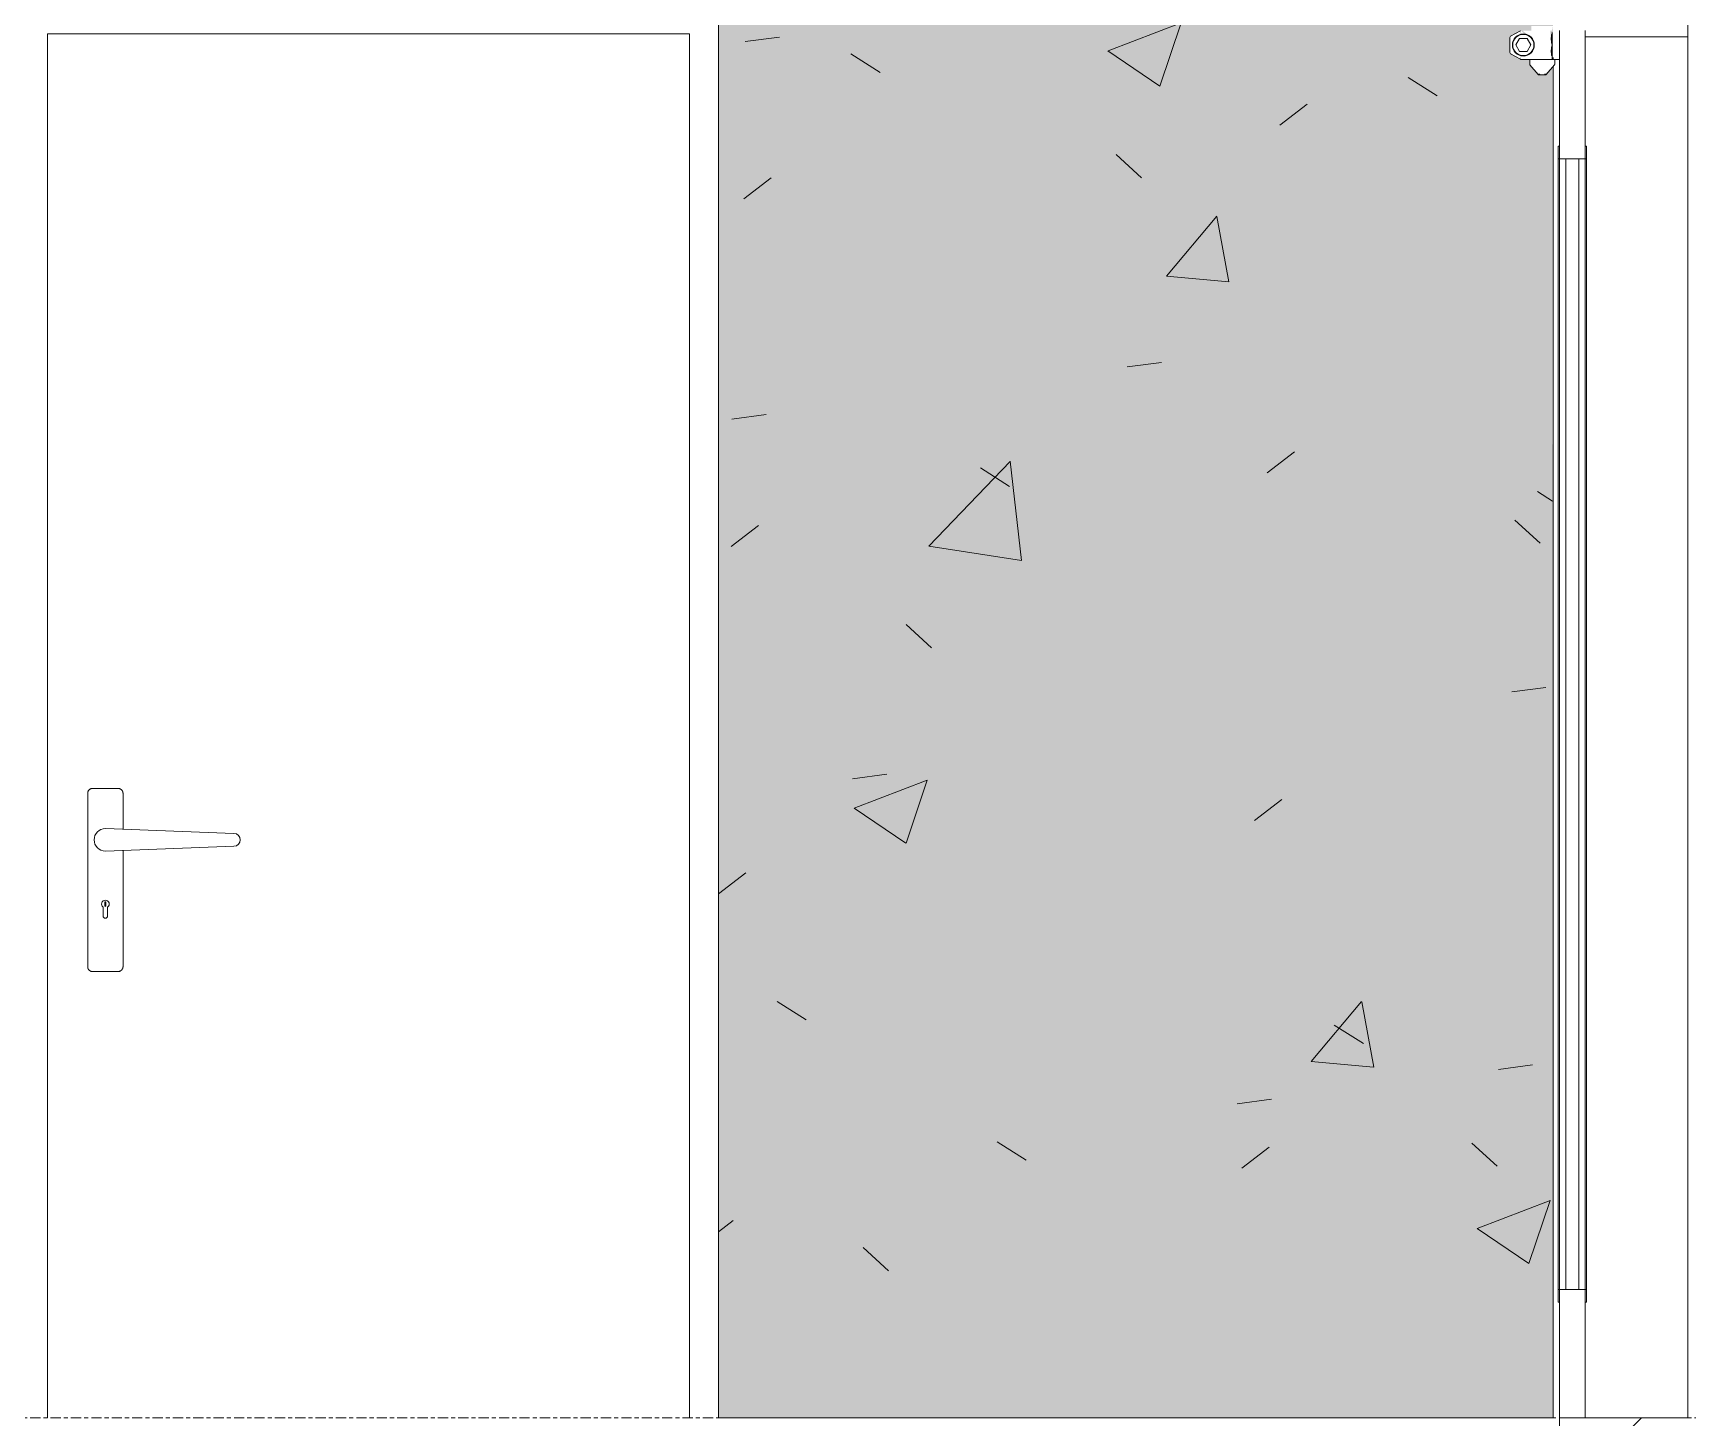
# Model space of a CAD drawing. Header units: millimetres. Extents: x 26124 to 258712, y -8723 to 35400.
# Drawn here: x 222670 to 225247, y 26000 to 28156 of the extents above; entities that cross this region are included whole.
import ezdxf

# ---------------------------------------------------------------- set-up
doc = ezdxf.new("R2010")
doc.units = ezdxf.units.MM
doc.linetypes.add('Centre', pattern=[31.75, 6.35, -4.7625, 15.875, -4.7625])
for name, color, linetype, lineweight in [('A-DOOR', 31, 'Continuous', 9), ('A-DOOR-FRAM', 31, 'Continuous', 9), ('A-DOOR-GLAZ', 31, 'Continuous', 9), ('A-FLOR-LEVL-2', 51, 'Centre', 9), ('A-WALL-1', 113, 'Continuous', 18), ('A-WALL-PATT-4', 111, 'Continuous', 9), ('I-WALL', 2, 'Continuous', 9)]:
    doc.layers.add(name, color=color, linetype=linetype, lineweight=lineweight)

# ---------------------------------------------------------------- blocks, each defined once
blk = doc.blocks.new('FD_05 - FD_05-1000x2200mm-V91-TKCS_MẶT CẮT 4')
at = {"layer": 'A-DOOR'}
for p, q in [((51567.6, 9980), (51527.6, 9980)), ((51527.6, 9980), (51567.6, 9980)), ((51520.1, 9972.5), (51520.1, 9702.5)), ((51575.1, 9916.5), (51575.1, 9972.5)), ((51747.9, 9910), (51547.6, 9917.5)), ((51547.6, 9882.5), (51747.9, 9890)), ((51575.1, 9702.5), (51575.1, 9883.5)), ((51544.1, 9795.1), (51544.1, 9781.3)), ((51546.9, 9797), (51546.9, 9803)), ((51548.3, 9803), (51548.3, 9797)), ((51551.1, 9781.3), (51551.1, 9795.1)), ((51527.6, 9695), (51567.5, 9695)), ((51567.5, 9695), (51527.6, 9695))]:
    blk.add_line(p, q, dxfattribs=at)
at = {"layer": 'A-DOOR', "flags": 128}
for points in [[(51527.6, 9980), (51527.3, 9980), (51527, 9980), (51526.7, 9979.9), (51526.4, 9979.9), (51526.1, 9979.9), (51525.8, 9979.8), (51525.5, 9979.7), (51525.2, 9979.6), (51524.9, 9979.5), (51524.6, 9979.4), (51524.4, 9979.3), (51524.1, 9979.2), (51523.8, 9979), (51523.6, 9978.9), (51523.3, 9978.7), (51523.1, 9978.5), (51522.8, 9978.3), (51522.6, 9978.1), (51522.4, 9977.9), (51522.2, 9977.7), (51522, 9977.5), (51521.8, 9977.3), (51521.6, 9977), (51521.4, 9976.8), (51521.3, 9976.6), (51521.1, 9976.3), (51520.9, 9976), (51520.8, 9975.8), (51520.7, 9975.5), (51520.6, 9975.2), (51520.5, 9974.9), (51520.4, 9974.7), (51520.3, 9974.4), (51520.2, 9974.1), (51520.2, 9973.8), (51520.1, 9973.5), (51520.1, 9973.2), (51520.1, 9972.9), (51520.1, 9972.6), (51520.1, 9972.5)], [(51575.1, 9972.5), (51575.1, 9972.8), (51575, 9973.1), (51575, 9973.4), (51575, 9973.7), (51574.9, 9974), (51574.8, 9974.3), (51574.8, 9974.6), (51574.7, 9974.9), (51574.6, 9975.1), (51574.5, 9975.4), (51574.3, 9975.7), (51574.2, 9976), (51574.1, 9976.2), (51573.9, 9976.5), (51573.8, 9976.7), (51573.6, 9977), (51573.4, 9977.2), (51573.2, 9977.4), (51573, 9977.7), (51572.8, 9977.9), (51572.6, 9978.1), (51572.3, 9978.3), (51572.1, 9978.5), (51571.9, 9978.6), (51571.6, 9978.8), (51571.4, 9979), (51571.1, 9979.1), (51570.8, 9979.3), (51570.6, 9979.4), (51570.3, 9979.5), (51570, 9979.6), (51569.7, 9979.7), (51569.4, 9979.8), (51569.1, 9979.8), (51568.8, 9979.9), (51568.5, 9979.9), (51568.2, 9980), (51567.9, 9980), (51567.6, 9980), (51567.6, 9980)], [(51520.1, 9702.5), (51520.1, 9702.2), (51520.1, 9701.9), (51520.1, 9701.6), (51520.2, 9701.3), (51520.2, 9701), (51520.3, 9700.7), (51520.4, 9700.4), (51520.4, 9700.1), (51520.5, 9699.9), (51520.7, 9699.6), (51520.8, 9699.3), (51520.9, 9699), (51521.1, 9698.8), (51521.2, 9698.5), (51521.4, 9698.3), (51521.5, 9698), (51521.7, 9697.8), (51521.9, 9697.6), (51522.1, 9697.3), (51522.3, 9697.1), (51522.6, 9696.9), (51522.8, 9696.7), (51523, 9696.5), (51523.3, 9696.4), (51523.5, 9696.2), (51523.8, 9696), (51524, 9695.9), (51524.3, 9695.7), (51524.6, 9695.6), (51524.8, 9695.5), (51525.1, 9695.4), (51525.4, 9695.3), (51525.7, 9695.2), (51526, 9695.2), (51526.3, 9695.1), (51526.6, 9695.1), (51526.9, 9695), (51527.2, 9695), (51527.5, 9695), (51527.6, 9695)], [(51567.5, 9695), (51567.8, 9695), (51568.1, 9695), (51568.4, 9695.1), (51568.7, 9695.1), (51569, 9695.1), (51569.3, 9695.2), (51569.6, 9695.3), (51569.9, 9695.4), (51570.2, 9695.5), (51570.5, 9695.6), (51570.7, 9695.7), (51571, 9695.8), (51571.3, 9696), (51571.5, 9696.1), (51571.8, 9696.3), (51572, 9696.5), (51572.3, 9696.7), (51572.5, 9696.9), (51572.7, 9697.1), (51572.9, 9697.3), (51573.1, 9697.5), (51573.3, 9697.7), (51573.5, 9698), (51573.7, 9698.2), (51573.9, 9698.5), (51574, 9698.7), (51574.2, 9699), (51574.3, 9699.2), (51574.4, 9699.5), (51574.6, 9699.8), (51574.7, 9700.1), (51574.7, 9700.4), (51574.8, 9700.7), (51574.9, 9700.9), (51575, 9701.2), (51575, 9701.5), (51575, 9701.8), (51575.1, 9702.1), (51575.1, 9702.4), (51575.1, 9702.5)]]:
    blk.add_lwpolyline(points, dxfattribs=at)
at = {"layer": 'A-DOOR'}
for centre, radius, start, end in [((51527.6, 9972.5), 7.5, 150, 180), ((51527.6, 9972.5), 7.5, 90, 120), ((51567.6, 9972.5), 7.5, 60, 90), ((51567.6, 9972.5), 7.5, 0, 30), ((51547.6, 9900), 17.5, 90, 180), ((51547.6, 9900), 17.5, 180, 270), ((51747.6, 9900), 10, 0, 87.8544), ((51747.6, 9900), 10, 272.1456, 0), ((51547.6, 9800), 6, 305.6853, 234.3147), ((51547.6, 9803), 0.7, 0, 180), ((51547.6, 9803), 0.7, 0, 180), ((51547.6, 9797), 0.7, 180, 0), ((51547.6, 9797), 0.7, 180, 0), ((51547.6, 9781.3), 3.5, 180, 0), ((51527.6, 9702.5), 7.5, 180, 210), ((51527.6, 9702.5), 7.5, 240, 270), ((51567.5, 9702.5), 7.52, 270, 300), ((51567.5, 9702.5), 7.52, 330, 0)]:
    blk.add_arc(centre, radius, start, end, dxfattribs=at)
at = {"layer": 'A-DOOR-FRAM'}
for p, q in [((51457.6, 11155), (51457.6, 9000)), ((51457.6, 11155), (52457.6, 11155)), ((52457.6, 11155), (52457.6, 9000))]:
    blk.add_line(p, q, dxfattribs=at)
blk = doc.blocks.new('FD_07 - FD_07-1700x2200-CỬA ĐI 2 CÁNH-V99-TKCS_MẶT CẮT 4')
at = {"layer": 'A-DOOR'}
for p, q in [((104136.2, 7751.1), (104151.8, 7759.7)), ((104212.6, 7760), (104212.6, 7560)), ((104252.6, 7560), (104252.6, 7760)), ((104135.2, 7725.7), (104135.2, 7749.3)), ((104144.7, 7737.5), (104150.4, 7747.5)), ((104150.4, 7727.5), (104144.7, 7737.5)), ((104150.4, 7747.5), (104162, 7747.5)), ((104162, 7747.5), (104167.8, 7737.5)), ((104167.8, 7737.5), (104162, 7727.5)), ((104201.2, 7757), (104201.2, 7718)), ((104151.8, 7715.3), (104136.2, 7723.9)), ((104162, 7727.5), (104150.4, 7727.5)), ((104196.9, 7715), (104152.7, 7715)), ((104166.1, 7715), (104166.1, 7707.4)), ((104199.9, 7715), (104196.9, 7715)), ((104199.4, 7715), (104205.1, 7715)), ((104201, 7715), (104199.9, 7715)), ((104201, 7715), (104212.6, 7715)), ((104205.1, 7715), (104204.4, 7715)), ((104205.1, 7707.4), (104205.1, 7715)), ((104166.3, 7706.7), (104179.3, 7691.3)), ((104180, 7692), (104181.9, 7692)), ((104181.9, 7692), (104180, 7692)), ((104189.1, 7691), (104182.1, 7691)), ((104182.1, 7691), (104189.1, 7691)), ((104189.2, 7692), (104191.1, 7692)), ((104191.1, 7692), (104189.2, 7692)), ((104191.8, 7691.3), (104204.8, 7706.7)), ((104212.6, 7580), (104210.6, 7580)), ((104210.6, 7580), (104210.6, 7560)), ((104212.6, 7560), (104212.6, 7580)), ((104254.6, 7580), (104252.6, 7580)), ((104252.6, 7580), (104252.6, 7560)), ((104254.6, 7560), (104254.6, 7580)), ((104210.6, 7560), (104212.6, 7560)), ((104210.6, 7560), (104210.6, 5800)), ((104212.6, 7560), (104252.6, 7560)), ((104252.6, 7560), (104254.6, 7560)), ((104254.6, 5800), (104254.6, 7560)), ((104212.6, 5800), (104210.6, 5800)), ((104210.6, 5800), (104210.6, 5780)), ((104212.6, 5800), (104212.6, 5600)), ((104252.6, 5800), (104212.6, 5800)), ((104212.6, 5780), (104212.6, 5800)), ((104252.6, 5600), (104252.6, 5800)), ((104254.6, 5800), (104252.6, 5800)), ((104252.6, 5800), (104252.6, 5780)), ((104254.6, 5780), (104254.6, 5800)), ((104210.6, 5780), (104212.6, 5780)), ((104252.6, 5780), (104254.6, 5780)), ((104212.6, 5600), (104252.6, 5600))]:
    blk.add_line(p, q, dxfattribs=at)
at = {"layer": 'A-DOOR', "flags": 128}
for points in [[(104166.3, 7706.7), (104166.3, 7706.7), (104166.3, 7706.8), (104166.2, 7706.8), (104166.2, 7706.8), (104166.2, 7706.9), (104166.2, 7706.9), (104166.2, 7707), (104166.1, 7707), (104166.1, 7707), (104166.1, 7707.1), (104166.1, 7707.1), (104166.1, 7707.2), (104166.1, 7707.2), (104166.1, 7707.3), (104166.1, 7707.3), (104166.1, 7707.3), (104166.1, 7707.4), (104166.1, 7707.4)], [(104201.2, 7718), (104201.2, 7717.3), (104201.2, 7716.7), (104201.2, 7716.1), (104201.1, 7715.7), (104201.1, 7715.3), (104201, 7715.1)], [(104201, 7715), (104201, 7715.1), (104201.1, 7715.3), (104201.1, 7715.7), (104201.2, 7716.1), (104201.2, 7716.7), (104201.2, 7717.3), (104201.2, 7718)], [(104205.1, 7707.4), (104205.1, 7707.4), (104205.1, 7707.3), (104205.1, 7707.3), (104205, 7707.2), (104205, 7707.2), (104205, 7707.1), (104205, 7707.1), (104205, 7707.1), (104205, 7707), (104205, 7707), (104205, 7706.9), (104204.9, 7706.9), (104204.9, 7706.9), (104204.9, 7706.8), (104204.9, 7706.8), (104204.8, 7706.7), (104204.8, 7706.7), (104204.8, 7706.7)], [(104180, 7691), (104180, 7691), (104179.9, 7691), (104179.9, 7691), (104179.8, 7691), (104179.8, 7691), (104179.8, 7691), (104179.7, 7691), (104179.7, 7691), (104179.7, 7691.1), (104179.6, 7691.1), (104179.6, 7691.1), (104179.6, 7691.1), (104179.5, 7691.1), (104179.5, 7691.1), (104179.5, 7691.2), (104179.4, 7691.2), (104179.4, 7691.2), (104179.4, 7691.2), (104179.4, 7691.3), (104179.3, 7691.3), (104179.3, 7691.3), (104179.3, 7691.3)], [(104191.1, 7691), (104191.1, 7691), (104191.1, 7691), (104191.1, 7691), (104191.1, 7691), (104191, 7691), (104191, 7691), (104190.9, 7691), (104190.9, 7691), (104190.8, 7691), (104190.7, 7691), (104190.6, 7691), (104190.5, 7691), (104190.4, 7691), (104190.3, 7691), (104190.2, 7691), (104190, 7691), (104189.9, 7691), (104189.8, 7691), (104189.6, 7691), (104189.4, 7691), (104189.3, 7691), (104189.1, 7691), (104188.9, 7691), (104188.8, 7691), (104188.6, 7691), (104188.4, 7691), (104188.2, 7691), (104188, 7691), (104187.8, 7691), (104187.6, 7691), (104187.4, 7691), (104187.2, 7691), (104186.9, 7691), (104186.7, 7691), (104186.5, 7691), (104186.3, 7691), (104186.1, 7691), (104185.8, 7691), (104185.6, 7691), (104185.4, 7691), (104185.2, 7691), (104185, 7691), (104184.7, 7691), (104184.5, 7691), (104184.3, 7691), (104184.1, 7691), (104183.9, 7691), (104183.7, 7691), (104183.4, 7691), (104183.2, 7691), (104183, 7691), (104182.8, 7691), (104182.7, 7691), (104182.5, 7691), (104182.3, 7691), (104182.1, 7691), (104181.9, 7691), (104181.8, 7691), (104181.6, 7691), (104181.5, 7691), (104181.3, 7691), (104181.2, 7691), (104181, 7691), (104180.9, 7691), (104180.8, 7691), (104180.7, 7691), (104180.6, 7691), (104180.5, 7691), (104180.4, 7691), (104180.3, 7691), (104180.2, 7691), (104180.2, 7691), (104180.1, 7691), (104180.1, 7691), (104180, 7691), (104180, 7691), (104180, 7691), (104180, 7691)], [(104180, 7691), (104180, 7691), (104180, 7691), (104180, 7691), (104180.1, 7691), (104180.1, 7691), (104180.1, 7691), (104180.2, 7691), (104180.3, 7691), (104180.3, 7691), (104180.4, 7691), (104180.5, 7691), (104180.6, 7691), (104180.7, 7691), (104180.8, 7691), (104181, 7691), (104181.1, 7691), (104181.2, 7691), (104181.4, 7691), (104181.5, 7691), (104181.7, 7691), (104181.8, 7691), (104182, 7691), (104182.2, 7691), (104182.4, 7691), (104182.6, 7691), (104182.7, 7691), (104182.9, 7691), (104183.1, 7691), (104183.3, 7691), (104183.5, 7691), (104183.8, 7691), (104184, 7691), (104184.2, 7691), (104184.4, 7691), (104184.6, 7691), (104184.8, 7691), (104185.1, 7691), (104185.3, 7691), (104185.5, 7691), (104185.7, 7691), (104185.9, 7691), (104186.2, 7691), (104186.4, 7691), (104186.6, 7691), (104186.8, 7691), (104187, 7691), (104187.3, 7691), (104187.5, 7691), (104187.7, 7691), (104187.9, 7691), (104188.1, 7691), (104188.3, 7691), (104188.5, 7691), (104188.7, 7691), (104188.8, 7691), (104189, 7691), (104189.2, 7691), (104189.4, 7691), (104189.5, 7691), (104189.7, 7691), (104189.8, 7691), (104190, 7691), (104190.1, 7691), (104190.2, 7691), (104190.3, 7691), (104190.5, 7691), (104190.6, 7691), (104190.7, 7691), (104190.7, 7691), (104190.8, 7691), (104190.9, 7691), (104190.9, 7691), (104191, 7691), (104191, 7691), (104191.1, 7691), (104191.1, 7691), (104191.1, 7691), (104191.1, 7691)], [(104191.8, 7691.3), (104191.8, 7691.3), (104191.8, 7691.3), (104191.8, 7691.2), (104191.7, 7691.2), (104191.7, 7691.2), (104191.7, 7691.2), (104191.6, 7691.2), (104191.6, 7691.1), (104191.6, 7691.1), (104191.6, 7691.1), (104191.5, 7691.1), (104191.5, 7691.1), (104191.5, 7691.1), (104191.4, 7691), (104191.4, 7691), (104191.3, 7691), (104191.3, 7691), (104191.3, 7691), (104191.2, 7691), (104191.2, 7691), (104191.2, 7691), (104191.1, 7691)]]:
    blk.add_lwpolyline(points, dxfattribs=at)
at = {"layer": 'A-DOOR'}
for centre, radius, start, end in [((104137.2, 7749.3), 2, 119.1975, 180), ((104156.2, 7737.5), 17, 0, 180), ((104156.2, 7737.5), 17, 180, 0), ((104156.2, 7737.5), 16.5, 0, 180), ((104156.2, 7737.5), 16.5, 180, 0), ((104156.2, 7737.5), 17, 60, 75), ((104137.2, 7725.7), 2, 180, 240.8025), ((104152.7, 7717), 2, 240.8025, 270), ((104156.2, 7737.5), 17, 285, 300)]:
    blk.add_arc(centre, radius, start, end, dxfattribs=at)
for points in [[(104199.7, 7747), (104199.7, 7747.5), (104199.8, 7748.5), (104199.9, 7749.4), (104199.9, 7749.9)], [(104199.9, 7744.1), (104199.9, 7744.6), (104199.8, 7745.5), (104199.7, 7746.5), (104199.7, 7747)], [(104199.9, 7749.9), (104199.9, 7749.4), (104199.8, 7749), (104199.8, 7748.5)], [(104199.8, 7745.5), (104199.8, 7745), (104199.9, 7744.6), (104199.9, 7744.1)], [(104199.7, 7728), (104199.7, 7728.5), (104199.8, 7729.5), (104199.9, 7730.4), (104199.9, 7730.9)], [(104199.9, 7725.1), (104199.9, 7725.6), (104199.8, 7726.5), (104199.7, 7727.5), (104199.7, 7728)], [(104199.9, 7730.9), (104199.9, 7730.4), (104199.8, 7730), (104199.8, 7729.5)], [(104199.8, 7726.5), (104199.8, 7726), (104199.9, 7725.6), (104199.9, 7725.1)]]:
    blk.add_open_spline(points, degree=3, dxfattribs=at)
for points in [[(104201, 7747), (104201, 7748.2), (104200.9, 7750), (104200.8, 7751.9), (104200.7, 7752.9), (104200.5, 7753.5), (104200.4, 7753.7), (104200.2, 7753.4), (104200.1, 7752.6), (104200, 7751.4), (104199.9, 7750.4), (104199.9, 7749.9)], [(104199.9, 7749.9), (104199.9, 7751), (104200, 7752.3), (104200.2, 7753.4), (104200.4, 7753.7), (104200.5, 7753.5), (104200.7, 7752.9), (104200.8, 7751.9), (104200.9, 7750.5), (104201, 7748.8), (104201, 7747.6), (104201, 7747)], [(104199.9, 7744.1), (104199.9, 7743), (104200, 7741.7), (104200.2, 7740.6), (104200.4, 7740.3), (104200.5, 7740.5), (104200.7, 7741.1), (104200.8, 7742.1), (104200.9, 7743.5), (104201, 7745.2), (104201, 7746.4), (104201, 7747)], [(104201, 7747), (104201, 7745.8), (104200.9, 7744), (104200.8, 7742.1), (104200.7, 7741.1), (104200.5, 7740.5), (104200.4, 7740.3), (104200.2, 7740.6), (104200.1, 7741.4), (104200, 7742.6), (104199.9, 7743.6), (104199.9, 7744.1)], [(104201, 7728), (104201, 7729.2), (104200.9, 7731), (104200.8, 7732.9), (104200.7, 7733.9), (104200.5, 7734.5), (104200.4, 7734.7), (104200.2, 7734.4), (104200.1, 7733.6), (104200, 7732.4), (104199.9, 7731.4), (104199.9, 7730.9)], [(104199.9, 7730.9), (104199.9, 7732), (104200, 7733.3), (104200.2, 7734.4), (104200.4, 7734.7), (104200.5, 7734.5), (104200.7, 7733.9), (104200.8, 7732.9), (104200.9, 7731.5), (104201, 7729.8), (104201, 7728.6), (104201, 7728)], [(104199.9, 7725.1), (104199.9, 7724), (104200, 7722.7), (104200.2, 7721.6), (104200.4, 7721.3), (104200.5, 7721.5), (104200.7, 7722.1), (104200.8, 7723.1), (104200.9, 7724.5), (104201, 7726.2), (104201, 7727.4), (104201, 7728)], [(104201, 7728), (104201, 7726.8), (104200.9, 7725), (104200.8, 7723.1), (104200.7, 7722.1), (104200.5, 7721.5), (104200.4, 7721.3), (104200.2, 7721.6), (104200.1, 7722.4), (104200, 7723.6), (104199.9, 7724.6), (104199.9, 7725.1)]]:
    blk.add_open_spline(points, degree=3, knots=[0, 0, 0, 0, 0.2, 0.3, 0.4, 0.5, 0.6, 0.7, 0.8, 0.9, 1, 1, 1, 1], dxfattribs=at)
at = {"layer": 'A-DOOR-FRAM'}
for p, q in [((104412.6, 7750), (104412.6, 7800)), ((104252.6, 7760), (104252.6, 7750)), ((104252.6, 7750), (104412.6, 7750)), ((104412.6, 7750), (104412.6, 5600))]:
    blk.add_line(p, q, dxfattribs=at)
at = {"layer": 'A-DOOR-GLAZ'}
for p, q in [((104222.6, 7560), (104212.6, 7560)), ((104212.6, 7560), (104212.6, 5800)), ((104222.6, 5800), (104222.6, 7560)), ((104252.6, 7560), (104242.6, 7560)), ((104242.6, 7560), (104242.6, 5800)), ((104252.6, 5800), (104252.6, 7560)), ((104212.6, 5800), (104222.6, 5800)), ((104242.6, 5800), (104252.6, 5800))]:
    blk.add_line(p, q, dxfattribs=at)

msp = doc.modelspace()

# ---------------------------------------------------------------- hatches: boundary and pattern name
at = {"layer": 'A-WALL-PATT-4'}
h = msp.add_hatch(dxfattribs=at)
h.set_pattern_fill('FP_6', color=256, style=0, pattern_type=2)
h.set_pattern_definition([(50, (201715.2, 14125), (1165.978, -102.01), [121.92, -1341.12]), (355, (201715.2, 14125), (-225.554, 1222.763), [97.536, -1072.896]), (100.451, (201812.4, 14116.5), (940.433, 1120.746), [103.616, -1139.776]), (46.184, (201715.2, 14450.1), (1734.906, -269.074), [182.88, -2011.68]), (96.636, (201859.8, 14427.7), (1519.38, 1583.54), [155.42, -1709.66]), (351.184, (201715.2, 14450.1), (1519.39, 1583.52), [146.3, -1609.34]), (21, (201877.8, 14368.8), (970.332, -654.498), [121.92, -1341.12]), (326, (201877.8, 14368.8), (395.533, 1178.804), [97.536, -1072.896]), (71.451, (201958.6, 14314.3), (1365.87, 524.296), [103.616, -1139.776]), (37.5, (201715.2, 14125), (19.767, 541.153), [53.645, -1006.246, 53.645, -1035.507, -1076.96]), (37.5, (201715.2, 14125), (19.767, 541.153), [-2149.043, 53.645, -1023.315]), (7.5, (201715.2, 14125), (427.646, 641.156), [53.645, -567.334, 53.645, -981.862, -410.464]), (7.5, (201715.2, 14125), (427.646, 641.156), [-1656.486, 53.645, -356.82]), (327.5, (201352.7, 14125), (867.782, -36.665), [53.645, -352.755, 53.645, -1214.323, -1682.496]), (327.5, (201352.7, 14125), (867.782, -36.665), [-1674.368, 53.645, -1628.85]), (317.5, (201190.1, 14125), (948.028, 162.73), [53.645, -474.675, 53.645, -788.416, -1194.816]), (317.5, (201190.1, 14125), (948.028, 162.73), [-1370.38, 53.645, -1141.17])])
h.paths.add_polyline_path([(224987.6, 28160), (224992.7, 28154.3), (224986.9, 28155.1), (224987.4, 28158.2)])
h.paths.add_polyline_path([(204287.5, 26000), (209637.5, 26000), (209637.5, 28200), (210727.5, 28200), (210727.5, 26000), (214447.5, 26000), (214447.5, 28200), (215537.5, 28200), (215537.5, 26000), (222647.5, 26000), (222647.5, 28200), (223737.5, 28200), (223737.5, 26000), (225037.5, 26000), (225036.2, 28102.5), (225024.4, 28091.3), (225022.8, 28091.3), (225014.2, 28093), (225001.6, 28107.4), (225001.2, 28115), (224987.6, 28115), (225005.8, 28129), (225008.1, 28137.5), (225005.4, 28146.6), (224999.4, 28152.4), (224989.6, 28160), (225003.5, 28160), (225003.5, 28167), (225037.4, 28167), (225036.1, 28160), (225033.2, 28160), (225034.6, 28133.1), (225036.2, 28115), (225037.5, 28115.3), (225037.5, 28210.5), (224933.7, 28210.5), (224933.7, 28213.5), (225037.5, 28215.3), (225037.5, 28500), (204287.5, 28500), (204287.5, 26688.6)])
h.paths.add_polyline_path([(224987.6, 28115), (224987.6, 28121), (224992.9, 28119), (224991.1, 28117.7)])
h.paths.add_polyline_path([(224986.7, 28115.3), (224970.1, 28125.7), (224971.1, 28151.1), (224986.7, 28159), (224985, 28153.2), (224978.8, 28149.2), (224974.6, 28141.3), (224975.2, 28131.9), (224979.6, 28125.1), (224986.7, 28121)])
h.paths.add_polyline_path([(224991.1, 28121), (224981.9, 28123.9), (224976.4, 28130.3), (224974.8, 28139), (224977, 28146), (224983.9, 28152.2), (224991.7, 28153.9), (224999.6, 28151.6), (225005.8, 28144.7), (225007.5, 28136.9), (225005.2, 28129), (224998.3, 28122.8), (224991.5, 28121)])
h.paths.add_polyline_path([(225022.8, 28169), (225016.4, 28170.3), (225012.3, 28170), (225006.6, 28171), (225005.9, 28171), (225007.5, 28177), (225005.9, 28178.5), (225007.5, 28192.7), (225017.3, 28192.7), (225015.5, 28195.7), (224992.6, 28197.6), (224994.6, 28202.5), (224992.2, 28207.8), (224992.7, 28209.3), (225027.7, 28209), (225026.3, 28193), (225027.7, 28192.7), (225035.9, 28191.6), (225034.3, 28177.2), (225035.9, 28177), (225034.3, 28171), (225025.3, 28170)])
h.paths.add_polyline_path([(224940.8, 28206.5), (224986.6, 28206), (224987.9, 28201.7), (224985.6, 28198.2), (224984.4, 28197.7), (224942.7, 28200.3), (224943.1, 28204), (224941.5, 28206)])
h.paths.add_polyline_path([(224930.2, 28195.5), (224927.4, 28195.5), (224928.6, 28209.5), (224936.6, 28209.5), (224938.3, 28206), (224939, 28206.5), (224940.8, 28204.7), (224938.9, 28202.1), (224937.6, 28203.4), (224936.9, 28199), (224935.5, 28195.5), (224931.2, 28195.5)])
h.paths.add_polyline_path([(224930, 28210.5), (224924.5, 28210.5), (224924.5, 28213.5), (224932.1, 28213.5), (224931.2, 28210.5), (224930.2, 28210.5)])
h.paths.add_polyline_path([(224984.4, 28210.5), (224985.4, 28210.5), (224984.4, 28212.5)])
h.paths.add_polyline_path([(225010.9, 28210.5), (225012.1, 28210.5), (225010.9, 28212.5)])
h.paths.add_polyline_path([(208752.5, 28550), (208752.5, 28590), (208772.5, 28590), (208772.5, 28584), (208770, 28587.5), (208755, 28587.5), (208755, 28552.5), (208770, 28552.5), (208772.5, 28556), (208772.5, 28550), (209352.5, 28550), (209352.5, 28590), (209372.5, 28590), (209372.5, 28584), (209370, 28587.5), (209355, 28587.5), (209355, 28552.5), (209370, 28552.5), (209372.5, 28556), (209372.5, 28550), (209952.5, 28550), (209952.5, 28590), (209972.5, 28590), (209972.5, 28584), (209970, 28587.5), (209955, 28587.5), (209955, 28552.5), (209970, 28552.5), (209972.5, 28556), (209972.5, 28550), (210552.5, 28550), (210552.5, 28590), (210572.5, 28590), (210572.5, 28584), (210570, 28587.5), (210555, 28587.5), (210555, 28552.5), (210570, 28552.5), (210572.5, 28556), (210572.5, 28550), (211152.5, 28550), (211152.5, 28590), (211172.5, 28590), (211172.5, 28584), (211170, 28587.5), (211155, 28587.5), (211155, 28552.5), (211170, 28552.5), (211172.5, 28556), (211172.5, 28550), (211752.5, 28550), (211752.5, 28590), (211772.5, 28590), (211772.5, 28584), (211770, 28587.5), (211755, 28587.5), (211755, 28552.5), (211770, 28552.5), (211772.5, 28556), (211772.5, 28550), (212352.5, 28550), (212352.5, 28590), (212372.5, 28590), (212372.5, 28584), (212370, 28587.5), (212355, 28587.5), (212355, 28552.5), (212370, 28552.5), (212372.5, 28556), (212372.5, 28550), (212952.5, 28550), (212952.5, 28590), (212972.5, 28590), (212972.5, 28584), (212970, 28587.5), (212955, 28587.5), (212955, 28552.5), (212970, 28552.5), (212972.5, 28556), (212972.5, 28550), (213552.5, 28550), (213552.5, 28590), (213572.5, 28590), (213572.5, 28584), (213570, 28587.5), (213555, 28587.5), (213555, 28552.5), (213570, 28552.5), (213572.5, 28556), (213572.5, 28550), (214152.5, 28550), (214152.5, 28590), (214172.5, 28590), (214172.5, 28584), (214170, 28587.5), (214155, 28587.5), (214155, 28552.5), (214170, 28552.5), (214172.5, 28556), (214172.5, 28550), (214752.5, 28550), (214752.5, 28590), (214772.5, 28590), (214772.5, 28584), (214770, 28587.5), (214755, 28587.5), (214755, 28552.5), (214770, 28552.5), (214772.5, 28556), (214772.5, 28550), (215352.5, 28550), (215352.5, 28590), (215372.5, 28590), (215372.5, 28584), (215370, 28587.5), (215355, 28587.5), (215355, 28552.5), (215370, 28552.5), (215372.5, 28556), (215372.5, 28550), (215952.5, 28550), (215952.5, 28590), (215972.5, 28590), (215972.5, 28584), (215970, 28587.5), (215955, 28587.5), (215955, 28552.5), (215970, 28552.5), (215972.5, 28556), (215972.5, 28550), (216552.5, 28550), (216552.5, 28590), (216572.5, 28590), (216572.5, 28584), (216570, 28587.5), (216555, 28587.5), (216555, 28552.5), (216570, 28552.5), (216572.5, 28556), (216572.5, 28550), (217152.5, 28550), (217152.5, 28590), (217172.5, 28590), (217172.5, 28584), (217170, 28587.5), (217155, 28587.5), (217155, 28552.5), (217170, 28552.5), (217172.5, 28556), (217172.5, 28550), (217752.5, 28550), (217752.5, 28590), (217772.5, 28590), (217772.5, 28584), (217770, 28587.5), (217755, 28587.5), (217755, 28552.5), (217770, 28552.5), (217772.5, 28556), (217772.5, 28550), (218352.5, 28550), (218352.5, 28590), (218372.5, 28590), (218372.5, 28584), (218370, 28587.5), (218355, 28587.5), (218355, 28552.5), (218370, 28552.5), (218372.5, 28556), (218372.5, 28550), (218952.5, 28550), (218952.5, 28590), (218972.5, 28590), (218972.5, 28584), (218970, 28587.5), (218955, 28587.5), (218955, 28552.5), (218970, 28552.5), (218972.5, 28556), (218972.5, 28550), (219552.5, 28550), (219552.5, 28590), (219572.5, 28590), (219572.5, 28584), (219570, 28587.5), (219555, 28587.5), (219555, 28552.5), (219570, 28552.5), (219572.5, 28556), (219572.5, 28550), (220152.5, 28550), (220152.5, 28590), (220172.5, 28590), (220172.5, 28584), (220170, 28587.5), (220155, 28587.5), (220155, 28552.5), (220170, 28552.5), (220172.5, 28556), (220172.5, 28550), (220752.5, 28550), (220752.5, 28590), (220772.5, 28590), (220772.5, 28584), (220770, 28587.5), (220755, 28587.5), (220755, 28552.5), (220770, 28552.5), (220772.5, 28556), (220772.5, 28550), (221352.5, 28550), (221352.5, 28590), (221372.5, 28590), (221372.5, 28584), (221370, 28587.5), (221355, 28587.5), (221355, 28552.5), (221370, 28552.5), (221372.5, 28556), (221372.5, 28550), (221952.5, 28550), (221952.5, 28590), (221972.5, 28590), (221972.5, 28584), (221970, 28587.5), (221955, 28587.5), (221955, 28552.5), (221970, 28552.5), (221972.5, 28556), (221972.5, 28550), (222552.5, 28550), (222552.5, 28590), (222572.5, 28590), (222572.5, 28584), (222570, 28587.5), (222555, 28587.5), (222555, 28552.5), (222570, 28552.5), (222572.5, 28556), (222572.5, 28550), (223152.5, 28550), (223152.5, 28590), (223172.5, 28590), (223172.5, 28584), (223170, 28587.5), (223155, 28587.5), (223155, 28552.5), (223170, 28552.5), (223172.5, 28556), (223172.5, 28550), (223752.5, 28550), (223752.5, 28590), (223772.5, 28590), (223772.5, 28584), (223770, 28587.5), (223755, 28587.5), (223755, 28552.5), (223770, 28552.5), (223772.5, 28556), (223772.5, 28550), (224352.5, 28550), (224352.5, 28590), (224372.5, 28590), (224372.5, 28584), (224370, 28587.5), (224355, 28587.5), (224355, 28552.5), (224370, 28552.5), (224372.5, 28556), (224372.5, 28550), (224952.5, 28550), (224952.5, 28590), (224972.5, 28590), (224972.5, 28584), (224970, 28587.5), (224955, 28587.5), (224955, 28552.5), (224970, 28552.5), (224972.5, 28556), (224972.5, 28550), (225037.5, 28550), (225037.5, 29150), (224087.3, 29150), (224087.3, 28950), (223887.3, 28950), (223887.3, 29150), (220987.5, 29150), (220987.5, 28900), (220587.3, 28900), (220587.3, 29150), (215887.3, 29150), (215887.3, 28950), (215687.3, 28950), (215687.3, 29150), (212787.5, 29150), (212787.5, 28900), (212387.5, 28900), (212387.5, 29150), (207687.2, 29150), (207687.2, 28950), (207487.2, 28950), (207487.2, 29150), (204587.5, 29150), (204587.5, 28900), (204287.5, 28900), (204287.5, 28550), (204552.5, 28550), (204552.5, 28590), (204572.5, 28590), (204572.5, 28584), (204570, 28587.5), (204555, 28587.5), (204555, 28552.5), (204570, 28552.5), (204572.5, 28556), (204572.5, 28550), (205152.5, 28550), (205152.5, 28590), (205172.5, 28590), (205172.5, 28584), (205170, 28587.5), (205155, 28587.5), (205155, 28552.5), (205170, 28552.5), (205172.5, 28556), (205172.5, 28550), (205752.5, 28550), (205752.5, 28590), (205772.5, 28590), (205772.5, 28584), (205770, 28587.5), (205755, 28587.5), (205755, 28552.5), (205770, 28552.5), (205772.5, 28556), (205772.5, 28550), (206352.5, 28550), (206352.5, 28590), (206372.5, 28590), (206372.5, 28584), (206370, 28587.5), (206355, 28587.5), (206355, 28552.5), (206370, 28552.5), (206372.5, 28556), (206372.5, 28550), (206952.5, 28550), (206952.5, 28590), (206972.5, 28590), (206972.5, 28584), (206970, 28587.5), (206955, 28587.5), (206955, 28552.5), (206970, 28552.5), (206972.5, 28556), (206972.5, 28550), (207552.5, 28550), (207552.5, 28590), (207572.5, 28590), (207572.5, 28584), (207570, 28587.5), (207555, 28587.5), (207555, 28552.5), (207570, 28552.5), (207572.5, 28556), (207572.5, 28550), (208152.5, 28550), (208152.5, 28590), (208172.5, 28590), (208172.5, 28584), (208170, 28587.5), (208155, 28587.5), (208155, 28552.5), (208170, 28552.5), (208172.5, 28556), (208172.5, 28550), (208465.2, 28550)])
h = msp.add_hatch(dxfattribs=at)
h.set_pattern_fill('FP_7', color=256, style=0, pattern_type=2)
h.set_pattern_definition([(37.5, (201715.2, 14125), (-5.1206, 156.61216), [5.364, -118.181, 5.364, -132.812, -132.08]), (37.5, (201715.2, 14125), (-5.1206, 156.61216), [-261.722, 5.364, -126.716]), (7.5, (201715.2, 14125), (143.847, 229.3842), [5.364, -61.285, 5.364, -105.989, -42.672]), (7.5, (201715.2, 14125), (143.847, 229.3842), [-178.003, 5.364, -37.308]), (327.5, (201615.23, 14125), (253.1176, 0.4601), [5.364, -35.276, 5.364, -140.94, -191.008]), (327.5, (201615.23, 14125), (253.1176, 0.4601), [-186.944, 5.364, -185.644]), (317.5, (201615.23, 14125), (244.3381, 71.3376), [5.364, -14.956, 5.364, -90.546, -109.728]), (317.5, (201615.23, 14125), (244.3381, 71.3376), [-116.23, 5.364, -104.364])])
h.paths.add_polyline_path([(224987.6, 28160), (224992.7, 28154.3), (224986.9, 28155.1), (224987.4, 28158.2)])
h.paths.add_polyline_path([(204287.5, 26000), (209637.5, 26000), (209637.5, 28200), (210727.5, 28200), (210727.5, 26000), (214447.5, 26000), (214447.5, 28200), (215537.5, 28200), (215537.5, 26000), (222647.5, 26000), (222647.5, 28200), (223737.5, 28200), (223737.5, 26000), (225037.5, 26000), (225036.2, 28102.5), (225024.4, 28091.3), (225022.8, 28091.3), (225014.2, 28093), (225001.6, 28107.4), (225001.2, 28115), (224987.6, 28115), (225005.8, 28129), (225008.1, 28137.5), (225005.4, 28146.6), (224999.4, 28152.4), (224989.6, 28160), (225003.5, 28160), (225003.5, 28167), (225037.4, 28167), (225036.1, 28160), (225033.2, 28160), (225034.6, 28133.1), (225036.2, 28115), (225037.5, 28115.3), (225037.5, 28210.5), (224933.7, 28210.5), (224933.7, 28213.5), (225037.5, 28215.3), (225037.5, 28500), (204287.5, 28500), (204287.5, 26688.6)])
h.paths.add_polyline_path([(224987.6, 28115), (224987.6, 28121), (224992.9, 28119), (224991.1, 28117.7)])
h.paths.add_polyline_path([(224986.7, 28115.3), (224970.1, 28125.7), (224971.1, 28151.1), (224986.7, 28159), (224985, 28153.2), (224978.8, 28149.2), (224974.6, 28141.3), (224975.2, 28131.9), (224979.6, 28125.1), (224986.7, 28121)])
h.paths.add_polyline_path([(224991.1, 28121), (224981.9, 28123.9), (224976.4, 28130.3), (224974.8, 28139), (224977, 28146), (224983.9, 28152.2), (224991.7, 28153.9), (224999.6, 28151.6), (225005.8, 28144.7), (225007.5, 28136.9), (225005.2, 28129), (224998.3, 28122.8), (224991.5, 28121)])
h.paths.add_polyline_path([(225022.8, 28169), (225016.4, 28170.3), (225012.3, 28170), (225006.6, 28171), (225005.9, 28171), (225007.5, 28177), (225005.9, 28178.5), (225007.5, 28192.7), (225017.3, 28192.7), (225015.5, 28195.7), (224992.6, 28197.6), (224994.6, 28202.5), (224992.2, 28207.8), (224992.7, 28209.3), (225027.7, 28209), (225026.3, 28193), (225027.7, 28192.7), (225035.9, 28191.6), (225034.3, 28177.2), (225035.9, 28177), (225034.3, 28171), (225025.3, 28170)])
h.paths.add_polyline_path([(224940.8, 28206.5), (224986.6, 28206), (224987.9, 28201.7), (224985.6, 28198.2), (224984.4, 28197.7), (224942.7, 28200.3), (224943.1, 28204), (224941.5, 28206)])
h.paths.add_polyline_path([(224930.2, 28195.5), (224927.4, 28195.5), (224928.6, 28209.5), (224936.6, 28209.5), (224938.3, 28206), (224939, 28206.5), (224940.8, 28204.7), (224938.9, 28202.1), (224937.6, 28203.4), (224936.9, 28199), (224935.5, 28195.5), (224931.2, 28195.5)])
h.paths.add_polyline_path([(224930, 28210.5), (224924.5, 28210.5), (224924.5, 28213.5), (224932.1, 28213.5), (224931.2, 28210.5), (224930.2, 28210.5)])
h.paths.add_polyline_path([(224984.4, 28210.5), (224985.4, 28210.5), (224984.4, 28212.5)])
h.paths.add_polyline_path([(225010.9, 28210.5), (225012.1, 28210.5), (225010.9, 28212.5)])
h.paths.add_polyline_path([(208752.5, 28550), (208752.5, 28590), (208772.5, 28590), (208772.5, 28584), (208770, 28587.5), (208755, 28587.5), (208755, 28552.5), (208770, 28552.5), (208772.5, 28556), (208772.5, 28550), (209352.5, 28550), (209352.5, 28590), (209372.5, 28590), (209372.5, 28584), (209370, 28587.5), (209355, 28587.5), (209355, 28552.5), (209370, 28552.5), (209372.5, 28556), (209372.5, 28550), (209952.5, 28550), (209952.5, 28590), (209972.5, 28590), (209972.5, 28584), (209970, 28587.5), (209955, 28587.5), (209955, 28552.5), (209970, 28552.5), (209972.5, 28556), (209972.5, 28550), (210552.5, 28550), (210552.5, 28590), (210572.5, 28590), (210572.5, 28584), (210570, 28587.5), (210555, 28587.5), (210555, 28552.5), (210570, 28552.5), (210572.5, 28556), (210572.5, 28550), (211152.5, 28550), (211152.5, 28590), (211172.5, 28590), (211172.5, 28584), (211170, 28587.5), (211155, 28587.5), (211155, 28552.5), (211170, 28552.5), (211172.5, 28556), (211172.5, 28550), (211752.5, 28550), (211752.5, 28590), (211772.5, 28590), (211772.5, 28584), (211770, 28587.5), (211755, 28587.5), (211755, 28552.5), (211770, 28552.5), (211772.5, 28556), (211772.5, 28550), (212352.5, 28550), (212352.5, 28590), (212372.5, 28590), (212372.5, 28584), (212370, 28587.5), (212355, 28587.5), (212355, 28552.5), (212370, 28552.5), (212372.5, 28556), (212372.5, 28550), (212952.5, 28550), (212952.5, 28590), (212972.5, 28590), (212972.5, 28584), (212970, 28587.5), (212955, 28587.5), (212955, 28552.5), (212970, 28552.5), (212972.5, 28556), (212972.5, 28550), (213552.5, 28550), (213552.5, 28590), (213572.5, 28590), (213572.5, 28584), (213570, 28587.5), (213555, 28587.5), (213555, 28552.5), (213570, 28552.5), (213572.5, 28556), (213572.5, 28550), (214152.5, 28550), (214152.5, 28590), (214172.5, 28590), (214172.5, 28584), (214170, 28587.5), (214155, 28587.5), (214155, 28552.5), (214170, 28552.5), (214172.5, 28556), (214172.5, 28550), (214752.5, 28550), (214752.5, 28590), (214772.5, 28590), (214772.5, 28584), (214770, 28587.5), (214755, 28587.5), (214755, 28552.5), (214770, 28552.5), (214772.5, 28556), (214772.5, 28550), (215352.5, 28550), (215352.5, 28590), (215372.5, 28590), (215372.5, 28584), (215370, 28587.5), (215355, 28587.5), (215355, 28552.5), (215370, 28552.5), (215372.5, 28556), (215372.5, 28550), (215952.5, 28550), (215952.5, 28590), (215972.5, 28590), (215972.5, 28584), (215970, 28587.5), (215955, 28587.5), (215955, 28552.5), (215970, 28552.5), (215972.5, 28556), (215972.5, 28550), (216552.5, 28550), (216552.5, 28590), (216572.5, 28590), (216572.5, 28584), (216570, 28587.5), (216555, 28587.5), (216555, 28552.5), (216570, 28552.5), (216572.5, 28556), (216572.5, 28550), (217152.5, 28550), (217152.5, 28590), (217172.5, 28590), (217172.5, 28584), (217170, 28587.5), (217155, 28587.5), (217155, 28552.5), (217170, 28552.5), (217172.5, 28556), (217172.5, 28550), (217752.5, 28550), (217752.5, 28590), (217772.5, 28590), (217772.5, 28584), (217770, 28587.5), (217755, 28587.5), (217755, 28552.5), (217770, 28552.5), (217772.5, 28556), (217772.5, 28550), (218352.5, 28550), (218352.5, 28590), (218372.5, 28590), (218372.5, 28584), (218370, 28587.5), (218355, 28587.5), (218355, 28552.5), (218370, 28552.5), (218372.5, 28556), (218372.5, 28550), (218952.5, 28550), (218952.5, 28590), (218972.5, 28590), (218972.5, 28584), (218970, 28587.5), (218955, 28587.5), (218955, 28552.5), (218970, 28552.5), (218972.5, 28556), (218972.5, 28550), (219552.5, 28550), (219552.5, 28590), (219572.5, 28590), (219572.5, 28584), (219570, 28587.5), (219555, 28587.5), (219555, 28552.5), (219570, 28552.5), (219572.5, 28556), (219572.5, 28550), (220152.5, 28550), (220152.5, 28590), (220172.5, 28590), (220172.5, 28584), (220170, 28587.5), (220155, 28587.5), (220155, 28552.5), (220170, 28552.5), (220172.5, 28556), (220172.5, 28550), (220752.5, 28550), (220752.5, 28590), (220772.5, 28590), (220772.5, 28584), (220770, 28587.5), (220755, 28587.5), (220755, 28552.5), (220770, 28552.5), (220772.5, 28556), (220772.5, 28550), (221352.5, 28550), (221352.5, 28590), (221372.5, 28590), (221372.5, 28584), (221370, 28587.5), (221355, 28587.5), (221355, 28552.5), (221370, 28552.5), (221372.5, 28556), (221372.5, 28550), (221952.5, 28550), (221952.5, 28590), (221972.5, 28590), (221972.5, 28584), (221970, 28587.5), (221955, 28587.5), (221955, 28552.5), (221970, 28552.5), (221972.5, 28556), (221972.5, 28550), (222552.5, 28550), (222552.5, 28590), (222572.5, 28590), (222572.5, 28584), (222570, 28587.5), (222555, 28587.5), (222555, 28552.5), (222570, 28552.5), (222572.5, 28556), (222572.5, 28550), (223152.5, 28550), (223152.5, 28590), (223172.5, 28590), (223172.5, 28584), (223170, 28587.5), (223155, 28587.5), (223155, 28552.5), (223170, 28552.5), (223172.5, 28556), (223172.5, 28550), (223752.5, 28550), (223752.5, 28590), (223772.5, 28590), (223772.5, 28584), (223770, 28587.5), (223755, 28587.5), (223755, 28552.5), (223770, 28552.5), (223772.5, 28556), (223772.5, 28550), (224352.5, 28550), (224352.5, 28590), (224372.5, 28590), (224372.5, 28584), (224370, 28587.5), (224355, 28587.5), (224355, 28552.5), (224370, 28552.5), (224372.5, 28556), (224372.5, 28550), (224952.5, 28550), (224952.5, 28590), (224972.5, 28590), (224972.5, 28584), (224970, 28587.5), (224955, 28587.5), (224955, 28552.5), (224970, 28552.5), (224972.5, 28556), (224972.5, 28550), (225037.5, 28550), (225037.5, 29150), (224087.3, 29150), (224087.3, 28950), (223887.3, 28950), (223887.3, 29150), (220987.5, 29150), (220987.5, 28900), (220587.3, 28900), (220587.3, 29150), (215887.3, 29150), (215887.3, 28950), (215687.3, 28950), (215687.3, 29150), (212787.5, 29150), (212787.5, 28900), (212387.5, 28900), (212387.5, 29150), (207687.2, 29150), (207687.2, 28950), (207487.2, 28950), (207487.2, 29150), (204587.5, 29150), (204587.5, 28900), (204287.5, 28900), (204287.5, 28550), (204552.5, 28550), (204552.5, 28590), (204572.5, 28590), (204572.5, 28584), (204570, 28587.5), (204555, 28587.5), (204555, 28552.5), (204570, 28552.5), (204572.5, 28556), (204572.5, 28550), (205152.5, 28550), (205152.5, 28590), (205172.5, 28590), (205172.5, 28584), (205170, 28587.5), (205155, 28587.5), (205155, 28552.5), (205170, 28552.5), (205172.5, 28556), (205172.5, 28550), (205752.5, 28550), (205752.5, 28590), (205772.5, 28590), (205772.5, 28584), (205770, 28587.5), (205755, 28587.5), (205755, 28552.5), (205770, 28552.5), (205772.5, 28556), (205772.5, 28550), (206352.5, 28550), (206352.5, 28590), (206372.5, 28590), (206372.5, 28584), (206370, 28587.5), (206355, 28587.5), (206355, 28552.5), (206370, 28552.5), (206372.5, 28556), (206372.5, 28550), (206952.5, 28550), (206952.5, 28590), (206972.5, 28590), (206972.5, 28584), (206970, 28587.5), (206955, 28587.5), (206955, 28552.5), (206970, 28552.5), (206972.5, 28556), (206972.5, 28550), (207552.5, 28550), (207552.5, 28590), (207572.5, 28590), (207572.5, 28584), (207570, 28587.5), (207555, 28587.5), (207555, 28552.5), (207570, 28552.5), (207572.5, 28556), (207572.5, 28550), (208152.5, 28550), (208152.5, 28590), (208172.5, 28590), (208172.5, 28584), (208170, 28587.5), (208155, 28587.5), (208155, 28552.5), (208170, 28552.5), (208172.5, 28556), (208172.5, 28550), (208465.2, 28550)])
h = msp.add_hatch(dxfattribs=at)
h.set_pattern_fill('FP_1', color=256, style=0, pattern_type=2)
h.set_pattern_definition([(45, (201715.2, 14125), (-90.50967, 90.50967), [])])
h.paths.add_polyline_path([(225047.5, 25950), (225247.5, 25950), (225247.5, 26000), (225047.5, 26000)])
h.paths.add_polyline_path([(225242.3, 28200), (225247.5, 28200), (225247.5, 29150), (225047.5, 29150), (225047.5, 28200)])

# ---------------------------------------------------------------- linework, layer by layer
at = {"layer": 'A-FLOR-LEVL-2'}
msp.add_line((147057.6, 26000), (254987.5, 26000), dxfattribs=at)
at = {"layer": 'A-WALL-1'}
for p, q in [((225047.5, 26000), (225047.5, 25950)), ((225247.5, 26000), (225047.5, 26000))]:
    msp.add_line(p, q, dxfattribs=at)
at = {"layer": 'I-WALL'}
for p, q in [((223737.5, 28200), (223737.5, 26000)), ((225037.5, 28115), (225037.5, 28118)), ((225037.5, 26000), (225037.5, 28104)), ((223737.5, 26000), (225037.5, 26000))]:
    msp.add_line(p, q, dxfattribs=at)

# ---------------------------------------------------------------- block references
at = {"layer": 'A-DOOR'}
for name, p in [('FD_07 - FD_07-1700x2200-CỬA ĐI 2 CÁNH-V99-TKCS_MẶT CẮT 4', (120834.9, 20400)), ('FD_05 - FD_05-1000x2200mm-V91-TKCS_MẶT CẮT 4', (171234.9, 17000))]:
    msp.add_blockref(name, p, dxfattribs=at)

doc.saveas('drawing.dxf')
